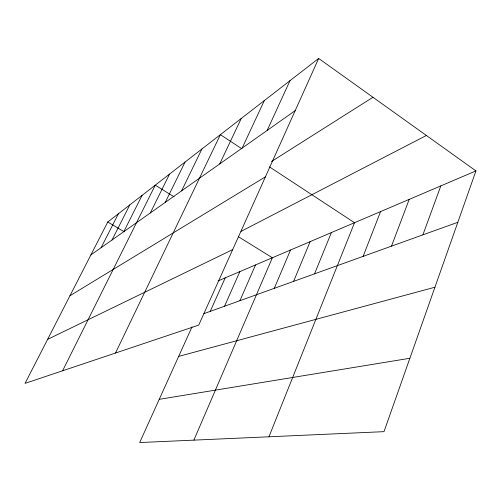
<?xml version="1.0" encoding="UTF-8"?>
<svg xmlns="http://www.w3.org/2000/svg" width="501" height="501" viewBox="0 0 501 501"><rect width="100%" height="100%" fill="white"/><g stroke="black" fill="none" stroke-linecap="round" stroke-linejoin="round"><path stroke-width="0.75" d="M318.667 58.448L198.715 325.118L25.05 383.378L107.765 221.993L318.667 58.448L475.95 170.916L383.998 431.655L139.685 442.552L192.027 326.859M422.888 234.856L440.83 185.896M391.488 246.154L409.204 199.385M363.119 256.362L380.566 211.597M268.949 436.784L354.52 222.713L269.494 166.902M314.54 273.84L331.393 232.577M293.586 281.38L310.132 241.645M274.285 288.325L290.517 250.012M193.881 440.135L272.369 257.752L238.182 236.56M239.916 300.688L255.523 264.935M224.554 306.217L239.847 271.623M210.232 311.371L225.225 277.861M267.165 130.423L289.985 80.686M242.152 148.089L264.334 100.582M219.707 163.94L241.25 118.48M115.506 353.036L220.377 134.669L241.62 148.609M181.587 190.862L201.934 148.966M165.267 202.385L185.057 162.055M150.306 212.956L169.557 174.072M62.594 370.784L155.266 185.157L174.06 196.805M123.81 231.669L142.046 195.403M112.024 239.992L129.79 204.909M101.083 247.719L118.393 213.752M90.888 254.921L295.202 110.621M271.492 161.516L372.957 97.269M69.971 295.734L265.417 176.828M241.037 231.381L426.382 135.47M47.601 339.377L232.683 249.604M218.029 280.929L475.95 170.916M203.894 313.651L457.833 222.281M178.663 356.399L434.937 287.217M159.237 399.335L409.881 358.271M107.765 221.993L124.167 231.744"/></g></svg>
